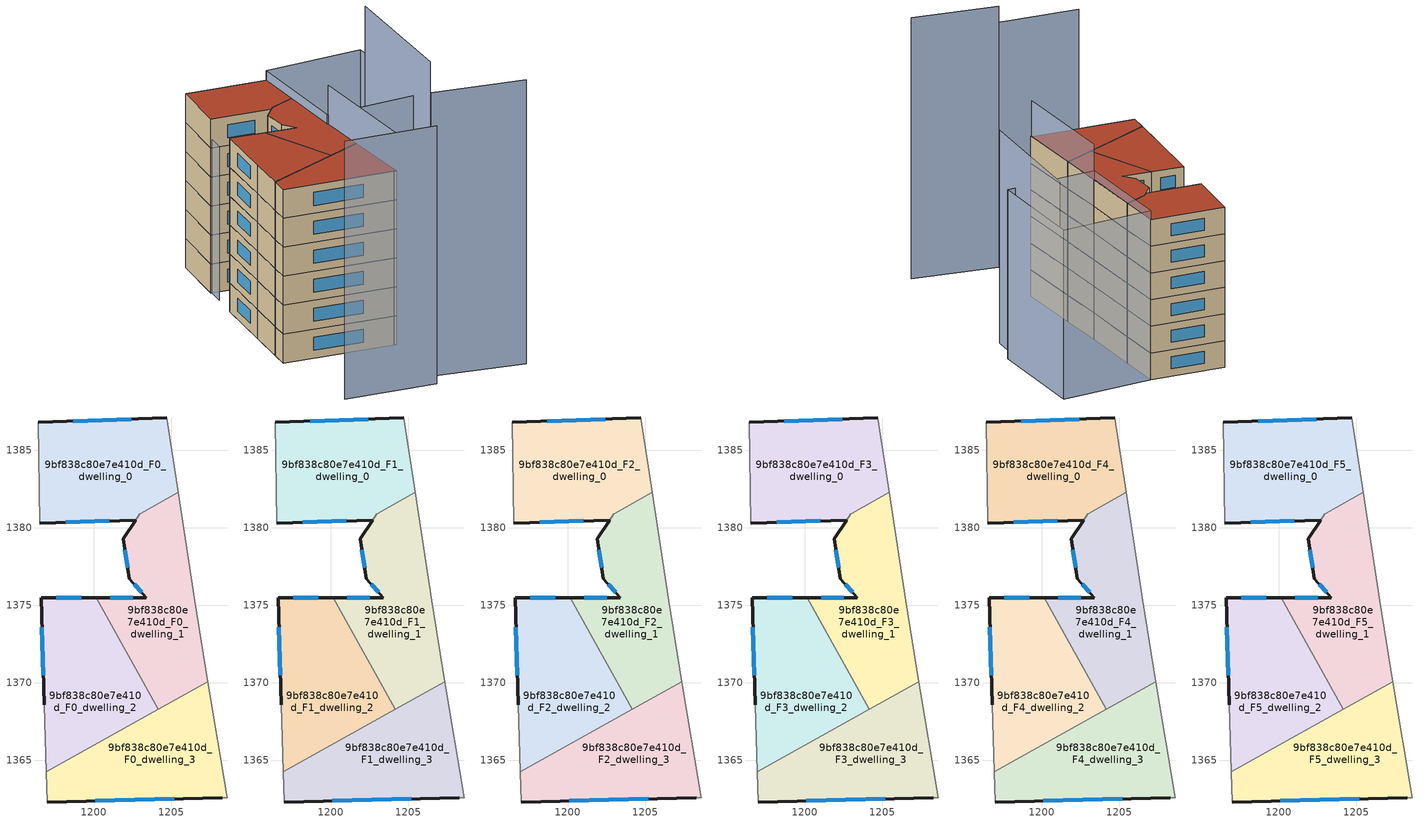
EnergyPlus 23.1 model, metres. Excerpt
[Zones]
9bf838c80e7e410d_F0_dwelling_0
 floor ground (EU_floor_Construction): 1204.7,1387.1 1205.44,1382.28 1202.98,1380.91 1202.7,1380.49 1196.5,1380.3 1196.4,1386.8 z0
 wall outside (EU_wall_Construction): 1204.7,1387.1 1196.4,1386.8 / 1196.5,1380.3 1202.7,1380.5 z0:3
 wall adiabatic (EU_wall_Construction): 1196.4,1386.8 1196.5,1380.3 / 1205.44,1382.28 1204.7,1387.1 z0:3
 wall to 9bf838c80e7e410d_F0_dwelling_1 (EU_wall_Construction): 1202.7,1380.5 1202.98,1380.91 1205.44,1382.28 z0:3
 window (EU_Window_Construction): 1202.42,1387.02 1198.68,1386.89 / 1198.2,1380.35 1200.99,1380.44 z0.83:2.17
9bf838c80e7e410d_F0_dwelling_1
 floor ground (EU_floor_Construction): 1205.44,1382.28 1206.5,1375.29 1207.36,1370.07 1204.16,1368.29 1200.15,1375.49 1203.4,1375.49 1202.3,1376.7 1201.9,1379.3 1202.7,1380.5 1202.98,1380.92 z0
 wall outside (EU_wall_Construction): 1201.9,1379.3 1202.3,1376.7 1203.4,1375.49 1200.15,1375.49 z0:3; 1202.7,1380.5,3 1202.7,1380.5,2.98 1202.7,1380.49,0 1201.9,1379.3,0 1201.9,1379.3,3
 wall adiabatic (EU_wall_Construction): 1207.36,1370.07 1206.5,1375.29 1205.44,1382.28 z0:3
 wall to 9bf838c80e7e410d_F0_dwelling_2 (EU_wall_Construction): 1200.15,1375.49 1204.16,1368.29 z0:3
 wall to 9bf838c80e7e410d_F0_dwelling_3 (EU_wall_Construction): 1204.16,1368.29 1207.36,1370.07 z0:3
 window (EU_Window_Construction): 1202.51,1375.49 1201.05,1375.49 / 1202.6,1376.36 1203.1,1375.82 / 1202.01,1378.58 1202.19,1377.41 z0.83:2.17
9bf838c80e7e410d_F0_dwelling_2
 floor ground (EU_floor_Construction): 1200.15,1375.49 1204.16,1368.29 1196.93,1364.27 1196.79,1368.59 1196.59,1375.5 z0
 wall outside (EU_wall_Construction): 1200.15,1375.49 1196.59,1375.5 1196.79,1368.59 z0:3
 wall adiabatic (EU_wall_Construction): 1196.79,1368.59 1196.93,1364.27 z0:3
 wall to 9bf838c80e7e410d_F0_dwelling_3 (EU_wall_Construction): 1196.93,1364.27 1204.16,1368.29 z0:3
 window (EU_Window_Construction): 1199.17,1375.49 1197.57,1375.49 / 1196.65,1373.59 1196.74,1370.49 z0.83:2.17
9bf838c80e7e410d_F0_dwelling_3
 floor ground (EU_floor_Construction): 1207.36,1370.07 1208.6,1362.58 1208.3,1362.58 1196.99,1362.29 1196.93,1364.27 z0
 wall outside (EU_wall_Construction): 1196.99,1362.29 1208.3,1362.58 z0:3
 wall adiabatic (EU_wall_Construction): 1196.93,1364.27 1196.99,1362.29 / 1208.3,1362.58 1208.6,1362.58 1207.36,1370.07 z0:3
 window (EU_Window_Construction): 1200.1,1362.37 1205.19,1362.5 z0.83:2.17
9bf838c80e7e410d_F1_dwelling_0
 floor to 9bf838c80e7e410d_F0_dwelling_0 (EU_floor_Construction): 1204.7,1387.1 1205.44,1382.28 1202.98,1380.91 1202.7,1380.5 1196.5,1380.3 1196.4,1386.8 z3
 wall outside (EU_wall_Construction): 1204.7,1387.1 1196.4,1386.8 / 1196.5,1380.3 1202.7,1380.5 z3:6
 wall adiabatic (EU_wall_Construction): 1196.4,1386.8 1196.5,1380.3 / 1205.44,1382.28 1204.7,1387.1 z3:6
 wall to 9bf838c80e7e410d_F1_dwelling_1 (EU_wall_Construction): 1202.7,1380.5 1202.98,1380.91 1205.44,1382.28 z3:6
 window (EU_Window_Construction): 1202.42,1387.02 1198.68,1386.89 / 1198.2,1380.35 1200.99,1380.44 z3.83:5.17
9bf838c80e7e410d_F1_dwelling_1
 floor to 9bf838c80e7e410d_F0_dwelling_1 (EU_floor_Construction): 1205.44,1382.28 1206.5,1375.29 1207.36,1370.07 1204.16,1368.29 1200.15,1375.49 1203.4,1375.49 1202.3,1376.7 1201.9,1379.3 1202.7,1380.5 1202.98,1380.92 z3
 wall outside (EU_wall_Construction): 1201.9,1379.3 1202.3,1376.7 1203.4,1375.49 1200.15,1375.49 z3:6; 1202.7,1380.5,6 1202.7,1380.5,5.98 1202.7,1380.49,3 1201.9,1379.3,3 1201.9,1379.3,6
 wall adiabatic (EU_wall_Construction): 1207.36,1370.07 1206.5,1375.29 1205.44,1382.28 z3:6
 wall to 9bf838c80e7e410d_F1_dwelling_2 (EU_wall_Construction): 1200.15,1375.49 1204.16,1368.29 z3:6
 wall to 9bf838c80e7e410d_F1_dwelling_3 (EU_wall_Construction): 1204.16,1368.29 1207.36,1370.07 z3:6
 window (EU_Window_Construction): 1202.51,1375.49 1201.05,1375.49 / 1202.6,1376.36 1203.1,1375.82 / 1202.01,1378.58 1202.19,1377.41 z3.83:5.17
9bf838c80e7e410d_F1_dwelling_2
 floor to 9bf838c80e7e410d_F0_dwelling_2 (EU_floor_Construction): 1200.15,1375.49 1204.16,1368.29 1196.93,1364.27 1196.79,1368.59 1196.59,1375.5 z3
 wall outside (EU_wall_Construction): 1200.15,1375.49 1196.59,1375.5 1196.79,1368.59 z3:6
 wall adiabatic (EU_wall_Construction): 1196.79,1368.59 1196.93,1364.27 z3:6
 wall to 9bf838c80e7e410d_F1_dwelling_3 (EU_wall_Construction): 1196.93,1364.27 1204.16,1368.29 z3:6
 window (EU_Window_Construction): 1199.17,1375.49 1197.57,1375.49 / 1196.65,1373.59 1196.74,1370.49 z3.83:5.17
9bf838c80e7e410d_F1_dwelling_3
 floor to 9bf838c80e7e410d_F0_dwelling_3 (EU_floor_Construction): 1207.36,1370.07 1208.6,1362.58 1208.3,1362.58 1196.99,1362.29 1196.93,1364.27 z3
 wall outside (EU_wall_Construction): 1196.99,1362.29 1208.3,1362.58 z3:6
 wall adiabatic (EU_wall_Construction): 1196.93,1364.27 1196.99,1362.29 / 1208.3,1362.58 1208.6,1362.58 1207.36,1370.07 z3:6
 window (EU_Window_Construction): 1200.1,1362.37 1205.19,1362.5 z3.83:5.17
9bf838c80e7e410d_F2_dwelling_0
 floor to 9bf838c80e7e410d_F1_dwelling_0 (EU_floor_Construction): 1204.7,1387.1 1205.44,1382.28 1202.98,1380.91 1202.7,1380.5 1196.5,1380.3 1196.4,1386.8 z6
 wall outside (EU_wall_Construction): 1204.7,1387.1 1196.4,1386.8 / 1196.5,1380.3 1202.7,1380.5 z6:9
 wall adiabatic (EU_wall_Construction): 1196.4,1386.8 1196.5,1380.3 / 1205.44,1382.28 1204.7,1387.1 z6:9
 wall to 9bf838c80e7e410d_F2_dwelling_1 (EU_wall_Construction): 1202.7,1380.5 1202.98,1380.91 1205.44,1382.28 z6:9
 window (EU_Window_Construction): 1202.42,1387.02 1198.68,1386.89 / 1198.2,1380.35 1200.99,1380.44 z6.83:8.17
9bf838c80e7e410d_F2_dwelling_1
 floor to 9bf838c80e7e410d_F1_dwelling_1 (EU_floor_Construction): 1205.44,1382.28 1206.5,1375.29 1207.36,1370.07 1204.16,1368.29 1200.15,1375.49 1203.4,1375.49 1202.3,1376.7 1201.9,1379.3 1202.7,1380.5 1202.98,1380.92 z6
 wall outside (EU_wall_Construction): 1201.9,1379.3 1202.3,1376.7 1203.4,1375.49 1200.15,1375.49 z6:9; 1202.7,1380.5,9 1202.7,1380.5,8.98 1202.7,1380.49,6 1201.9,1379.3,6 1201.9,1379.3,9
 wall adiabatic (EU_wall_Construction): 1207.36,1370.07 1206.5,1375.29 1205.44,1382.28 z6:9
 wall to 9bf838c80e7e410d_F2_dwelling_2 (EU_wall_Construction): 1200.15,1375.49 1204.16,1368.29 z6:9
 wall to 9bf838c80e7e410d_F2_dwelling_3 (EU_wall_Construction): 1204.16,1368.29 1207.36,1370.07 z6:9
 window (EU_Window_Construction): 1202.51,1375.49 1201.05,1375.49 / 1202.6,1376.36 1203.1,1375.82 / 1202.01,1378.58 1202.19,1377.41 z6.83:8.17
9bf838c80e7e410d_F2_dwelling_2
 floor to 9bf838c80e7e410d_F1_dwelling_2 (EU_floor_Construction): 1200.15,1375.49 1204.16,1368.29 1196.93,1364.27 1196.79,1368.59 1196.59,1375.5 z6
 wall outside (EU_wall_Construction): 1200.15,1375.49 1196.59,1375.5 1196.79,1368.59 z6:9
 wall adiabatic (EU_wall_Construction): 1196.79,1368.59 1196.93,1364.27 z6:9
 wall to 9bf838c80e7e410d_F2_dwelling_3 (EU_wall_Construction): 1196.93,1364.27 1204.16,1368.29 z6:9
 window (EU_Window_Construction): 1199.17,1375.49 1197.57,1375.49 / 1196.65,1373.59 1196.74,1370.49 z6.83:8.17
9bf838c80e7e410d_F2_dwelling_3
 floor to 9bf838c80e7e410d_F1_dwelling_3 (EU_floor_Construction): 1207.36,1370.07 1208.6,1362.58 1208.3,1362.58 1196.99,1362.29 1196.93,1364.27 z6
 wall outside (EU_wall_Construction): 1196.99,1362.29 1208.3,1362.58 z6:9
 wall adiabatic (EU_wall_Construction): 1196.93,1364.27 1196.99,1362.29 / 1208.3,1362.58 1208.6,1362.58 1207.36,1370.07 z6:9
 window (EU_Window_Construction): 1200.1,1362.37 1205.19,1362.5 z6.83:8.17
9bf838c80e7e410d_F3_dwelling_0
 floor to 9bf838c80e7e410d_F2_dwelling_0 (EU_floor_Construction): 1204.7,1387.1 1205.44,1382.28 1202.98,1380.91 1202.7,1380.5 1196.5,1380.3 1196.4,1386.8 z9
 wall outside (EU_wall_Construction): 1204.7,1387.1 1196.4,1386.8 / 1196.5,1380.3 1202.7,1380.5 z9:12
 wall adiabatic (EU_wall_Construction): 1196.4,1386.8 1196.5,1380.3 / 1205.44,1382.28 1204.7,1387.1 z9:12
 wall to 9bf838c80e7e410d_F3_dwelling_1 (EU_wall_Construction): 1202.7,1380.5 1202.98,1380.91 1205.44,1382.28 z9:12
 window (EU_Window_Construction): 1202.42,1387.02 1198.68,1386.89 / 1198.2,1380.35 1200.99,1380.44 z9.83:11.17
9bf838c80e7e410d_F3_dwelling_1
 floor to 9bf838c80e7e410d_F2_dwelling_1 (EU_floor_Construction): 1205.44,1382.28 1206.5,1375.29 1207.36,1370.07 1204.16,1368.29 1200.15,1375.49 1203.4,1375.49 1202.3,1376.7 1201.9,1379.3 1202.7,1380.5 1202.98,1380.92 z9
 wall outside (EU_wall_Construction): 1201.9,1379.3 1202.3,1376.7 1203.4,1375.49 1200.15,1375.49 z9:12; 1202.7,1380.5,12 1202.7,1380.5,11.98 1202.7,1380.49,9 1201.9,1379.3,9 1201.9,1379.3,12
 wall adiabatic (EU_wall_Construction): 1207.36,1370.07 1206.5,1375.29 1205.44,1382.28 z9:12
 wall to 9bf838c80e7e410d_F3_dwelling_2 (EU_wall_Construction): 1200.15,1375.49 1204.16,1368.29 z9:12
 wall to 9bf838c80e7e410d_F3_dwelling_3 (EU_wall_Construction): 1204.16,1368.29 1207.36,1370.07 z9:12
 window (EU_Window_Construction): 1202.51,1375.49 1201.05,1375.49 / 1202.6,1376.36 1203.1,1375.82 / 1202.01,1378.58 1202.19,1377.41 z9.83:11.17
9bf838c80e7e410d_F3_dwelling_2
 floor to 9bf838c80e7e410d_F2_dwelling_2 (EU_floor_Construction): 1200.15,1375.49 1204.16,1368.29 1196.93,1364.27 1196.79,1368.59 1196.59,1375.5 z9
 wall outside (EU_wall_Construction): 1200.15,1375.49 1196.59,1375.5 1196.79,1368.59 z9:12
 wall adiabatic (EU_wall_Construction): 1196.79,1368.59 1196.93,1364.27 z9:12
 wall to 9bf838c80e7e410d_F3_dwelling_3 (EU_wall_Construction): 1196.93,1364.27 1204.16,1368.29 z9:12
 window (EU_Window_Construction): 1199.17,1375.49 1197.57,1375.49 / 1196.65,1373.59 1196.74,1370.49 z9.83:11.17
9bf838c80e7e410d_F3_dwelling_3
 floor to 9bf838c80e7e410d_F2_dwelling_3 (EU_floor_Construction): 1207.36,1370.07 1208.6,1362.58 1208.3,1362.58 1196.99,1362.29 1196.93,1364.27 z9
 wall outside (EU_wall_Construction): 1196.99,1362.29 1208.3,1362.58 z9:12
 wall adiabatic (EU_wall_Construction): 1196.93,1364.27 1196.99,1362.29 / 1208.3,1362.58 1208.6,1362.58 1207.36,1370.07 z9:12
 window (EU_Window_Construction): 1200.1,1362.37 1205.19,1362.5 z9.83:11.17
9bf838c80e7e410d_F4_dwelling_0
 floor to 9bf838c80e7e410d_F3_dwelling_0 (EU_floor_Construction): 1204.7,1387.1 1205.44,1382.28 1202.98,1380.91 1202.7,1380.5 1196.5,1380.3 1196.4,1386.8 z12
 wall outside (EU_wall_Construction): 1204.7,1387.1 1196.4,1386.8 / 1196.5,1380.3 1202.7,1380.5 z12:15
 wall adiabatic (EU_wall_Construction): 1196.4,1386.8 1196.5,1380.3 / 1205.44,1382.28 1204.7,1387.1 z12:15
 wall to 9bf838c80e7e410d_F4_dwelling_1 (EU_wall_Construction): 1202.7,1380.5 1202.98,1380.91 1205.44,1382.28 z12:15
 window (EU_Window_Construction): 1202.42,1387.02 1198.68,1386.89 / 1198.2,1380.35 1200.99,1380.44 z12.83:14.17
9bf838c80e7e410d_F4_dwelling_1
 floor to 9bf838c80e7e410d_F3_dwelling_1 (EU_floor_Construction): 1205.44,1382.28 1206.5,1375.29 1207.36,1370.07 1204.16,1368.29 1200.15,1375.49 1203.4,1375.49 1202.3,1376.7 1201.9,1379.3 1202.7,1380.5 1202.98,1380.92 z12
 wall outside (EU_wall_Construction): 1201.9,1379.3 1202.3,1376.7 1203.4,1375.49 1200.15,1375.49 z12:15; 1202.7,1380.5,15 1202.7,1380.5,14.98 1202.7,1380.49,12 1201.9,1379.3,12 1201.9,1379.3,15
 wall adiabatic (EU_wall_Construction): 1207.36,1370.07 1206.5,1375.29 1205.44,1382.28 z12:15
 wall to 9bf838c80e7e410d_F4_dwelling_2 (EU_wall_Construction): 1200.15,1375.49 1204.16,1368.29 z12:15
 wall to 9bf838c80e7e410d_F4_dwelling_3 (EU_wall_Construction): 1204.16,1368.29 1207.36,1370.07 z12:15
 window (EU_Window_Construction): 1202.51,1375.49 1201.05,1375.49 / 1202.6,1376.36 1203.1,1375.82 / 1202.01,1378.58 1202.19,1377.41 z12.83:14.17
9bf838c80e7e410d_F4_dwelling_2
 floor to 9bf838c80e7e410d_F3_dwelling_2 (EU_floor_Construction): 1200.15,1375.49 1204.16,1368.29 1196.93,1364.27 1196.79,1368.59 1196.59,1375.5 z12
 wall outside (EU_wall_Construction): 1200.15,1375.49 1196.59,1375.5 1196.79,1368.59 z12:15
 wall adiabatic (EU_wall_Construction): 1196.79,1368.59 1196.93,1364.27 z12:15
 wall to 9bf838c80e7e410d_F4_dwelling_3 (EU_wall_Construction): 1196.93,1364.27 1204.16,1368.29 z12:15
 window (EU_Window_Construction): 1199.17,1375.49 1197.57,1375.49 / 1196.65,1373.59 1196.74,1370.49 z12.83:14.17
9bf838c80e7e410d_F4_dwelling_3
 floor to 9bf838c80e7e410d_F3_dwelling_3 (EU_floor_Construction): 1207.36,1370.07 1208.6,1362.58 1208.3,1362.58 1196.99,1362.29 1196.93,1364.27 z12
 wall outside (EU_wall_Construction): 1196.99,1362.29 1208.3,1362.58 z12:15
 wall adiabatic (EU_wall_Construction): 1196.93,1364.27 1196.99,1362.29 / 1208.3,1362.58 1208.6,1362.58 1207.36,1370.07 z12:15
 window (EU_Window_Construction): 1200.1,1362.37 1205.19,1362.5 z12.83:14.17
9bf838c80e7e410d_F5_dwelling_0
 floor to 9bf838c80e7e410d_F4_dwelling_0 (EU_floor_Construction): 1204.7,1387.1 1205.44,1382.28 1202.98,1380.91 1202.7,1380.5 1196.5,1380.3 1196.4,1386.8 z15
 wall outside (EU_wall_Construction): 1204.7,1387.1 1196.4,1386.8 / 1196.5,1380.3 1202.7,1380.5 z15:18
 wall adiabatic (EU_wall_Construction): 1196.4,1386.8 1196.5,1380.3 / 1205.44,1382.28 1204.7,1387.1 z15:18
 wall to 9bf838c80e7e410d_F5_dwelling_1 (EU_wall_Construction): 1202.7,1380.5 1202.98,1380.91 1205.44,1382.28 z15:18
 window (EU_Window_Construction): 1202.42,1387.02 1198.68,1386.89 / 1198.2,1380.35 1200.99,1380.44 z15.83:17.17
 roof outside (EU_roof_Construction): 1205.44,1382.28 1204.7,1387.1 1196.4,1386.8 1196.5,1380.3 1202.7,1380.5 1202.98,1380.91 z18
9bf838c80e7e410d_F5_dwelling_1
 floor to 9bf838c80e7e410d_F4_dwelling_1 (EU_floor_Construction): 1205.44,1382.28 1206.5,1375.29 1207.36,1370.07 1204.16,1368.29 1200.15,1375.49 1203.4,1375.49 1202.3,1376.7 1201.9,1379.3 1202.7,1380.5 1202.98,1380.92 z15
 wall outside (EU_wall_Construction): 1201.9,1379.3 1202.3,1376.7 1203.4,1375.49 1200.15,1375.49 z15:18; 1202.7,1380.5,18 1202.7,1380.5,17.98 1202.7,1380.49,15 1201.9,1379.3,15 1201.9,1379.3,18
 wall adiabatic (EU_wall_Construction): 1207.36,1370.07 1206.5,1375.29 1205.44,1382.28 z15:18
 wall to 9bf838c80e7e410d_F5_dwelling_2 (EU_wall_Construction): 1200.15,1375.49 1204.16,1368.29 z15:18
 wall to 9bf838c80e7e410d_F5_dwelling_3 (EU_wall_Construction): 1204.16,1368.29 1207.36,1370.07 z15:18
 window (EU_Window_Construction): 1202.51,1375.49 1201.05,1375.49 / 1202.6,1376.36 1203.1,1375.82 / 1202.01,1378.58 1202.19,1377.41 z15.83:17.17
 roof outside (EU_roof_Construction): 1207.36,1370.07 1206.5,1375.29 1205.44,1382.28 1202.98,1380.92 1202.7,1380.5 1201.9,1379.3 1202.3,1376.7 1203.4,1375.49 1200.15,1375.49 1204.16,1368.29 z18
9bf838c80e7e410d_F5_dwelling_2
 floor to 9bf838c80e7e410d_F4_dwelling_2 (EU_floor_Construction): 1200.15,1375.49 1204.16,1368.29 1196.93,1364.27 1196.79,1368.59 1196.59,1375.5 z15
 wall outside (EU_wall_Construction): 1200.15,1375.49 1196.59,1375.5 1196.79,1368.59 z15:18
 wall adiabatic (EU_wall_Construction): 1196.79,1368.59 1196.93,1364.27 z15:18
 wall to 9bf838c80e7e410d_F5_dwelling_3 (EU_wall_Construction): 1196.93,1364.27 1204.16,1368.29 z15:18
 window (EU_Window_Construction): 1199.17,1375.49 1197.57,1375.49 / 1196.65,1373.59 1196.74,1370.49 z15.83:17.17
 roof outside (EU_roof_Construction): 1204.16,1368.29 1200.15,1375.49 1196.59,1375.5 1196.79,1368.59 1196.93,1364.27 z18
9bf838c80e7e410d_F5_dwelling_3
 floor to 9bf838c80e7e410d_F4_dwelling_3 (EU_floor_Construction): 1207.36,1370.07 1208.6,1362.58 1208.3,1362.58 1196.99,1362.29 1196.93,1364.27 z15
 wall outside (EU_wall_Construction): 1196.99,1362.29 1208.3,1362.58 z15:18
 wall adiabatic (EU_wall_Construction): 1196.93,1364.27 1196.99,1362.29 / 1208.3,1362.58 1208.6,1362.58 1207.36,1370.07 z15:18
 window (EU_Window_Construction): 1200.1,1362.37 1205.19,1362.5 z15.83:17.17
 roof outside (EU_roof_Construction): 1208.6,1362.58 1207.36,1370.07 1196.93,1364.27 1196.99,1362.29 1208.3,1362.58 z18
shading: 1199.39,1352.28 1208.9,1352.58 z0:26.7; 1208.97,1354.36 1218.52,1353.97 z0:29.4; 1196.79,1368.59 1197,1362.29 z0:5.7; 1208.49,1362.57 1206.5,1375.29 z0:22; 1215.94,1372.82 1214.88,1387.39 z0:24; 1216.55,1376.75 1206.42,1375.28 / 1206.42,1375.28 1204.7,1387.1 / 1204.7,1387.1 1214.84,1388.57 / 1214.84,1388.57 1216.55,1376.75 z0:19; 1196.4,1386.8 1196.61,1378.39 z0:15.9
[Building]
EU S2 Campaign: North Axis=0; Terrain=City; Solar Distribution=FullExterior
[Site:Location]
Lyon-Bron: Latitude=45.75; Longitude=5; Time Zone=1; Elevation=198
[SizingPeriod:WeatherFileDays]
AnnualSizingPeriod: Begin Month=1; Begin Day of Month=1; End Month=12; End Day of Month=31; Day of Week for Start Day=Monday; Use Weather File Daylight Saving Period=No; Use Weather File Rain and Snow Indicators=No
[MATERIAL]
EU_InternalMass_Material: Roughness=MediumRough; Thickness=0.1; Conductivity=1; Density=1800; Specific Heat=900; Thermal Absorptance=0.9; Solar Absorptance=0.7; Visible Absorptance=0.7
[MATERIAL:NOMASS] Roughness=MediumRough; Thermal Absorptance=0.9; Solar Absorptance=0.7; Visible Absorptance=0.7
Name | Thermal Resistance
EU_wall_NoMass | 0.87146
EU_roof_NoMass | 0.842276
EU_floor_NoMass | 0.496999
[WINDOWMATERIAL:SIMPLEGLAZINGSYSTEM]
EU_Window_SimpleGlazing: UFactor=2.2525; Solar Heat Gain Coefficient=0.76; Visible Transmittance=0.76
[CONSTRUCTION]
EU_wall_Construction: EU_wall_NoMass
EU_roof_Construction: EU_roof_NoMass
EU_floor_Construction: EU_floor_NoMass
EU_Window_Construction: EU_Window_SimpleGlazing
EU_InternalMass_Construction: EU_InternalMass_Material
[ZONE] Type=1; Multiplier=1; Ceiling Height=autocalculate; Floor Area=autocalculate; Part of Total Floor Area=Yes
Name | Volume
9bf838c80e7e410d_F0_dwelling_0 | 162.783
9bf838c80e7e410d_F1_dwelling_0; 9bf838c80e7e410d_F2_dwelling_0; 9bf838c80e7e410d_F3_dwelling_0; 9bf838c80e7e410d_F4_dwelling_0; 9bf838c80e7e410d_F5_dwelling_0 | 162.746
9bf838c80e7e410d_F0_dwelling_1; 9bf838c80e7e410d_F1_dwelling_1; 9bf838c80e7e410d_F2_dwelling_1; 9bf838c80e7e410d_F3_dwelling_1; 9bf838c80e7e410d_F4_dwelling_1; 9bf838c80e7e410d_F5_dwelling_1 | 162.109
9bf838c80e7e410d_F0_dwelling_2; 9bf838c80e7e410d_F1_dwelling_2; 9bf838c80e7e410d_F2_dwelling_2; 9bf838c80e7e410d_F3_dwelling_2; 9bf838c80e7e410d_F4_dwelling_2; 9bf838c80e7e410d_F5_dwelling_2 | 162.428
9bf838c80e7e410d_F0_dwelling_3; 9bf838c80e7e410d_F1_dwelling_3; 9bf838c80e7e410d_F2_dwelling_3; 9bf838c80e7e410d_F3_dwelling_3; 9bf838c80e7e410d_F4_dwelling_3; 9bf838c80e7e410d_F5_dwelling_3 | 162.409
[INTERNALMASS] Construction=EU_InternalMass_Construction
Name | Zone or ZoneList | Surface Area
9bf838c80e7e410d_F0_dwelling_0_EU_InternalMass | 9bf838c80e7e410d_F0_dwelling_0 | 54.245
9bf838c80e7e410d_F0_dwelling_1_EU_InternalMass | 9bf838c80e7e410d_F0_dwelling_1 | 54.0401
9bf838c80e7e410d_F0_dwelling_2_EU_InternalMass | 9bf838c80e7e410d_F0_dwelling_2 | 54.1433
9bf838c80e7e410d_F0_dwelling_3_EU_InternalMass | 9bf838c80e7e410d_F0_dwelling_3 | 54.1362
9bf838c80e7e410d_F1_dwelling_0_EU_InternalMass | 9bf838c80e7e410d_F1_dwelling_0 | 54.245
9bf838c80e7e410d_F1_dwelling_1_EU_InternalMass | 9bf838c80e7e410d_F1_dwelling_1 | 54.0401
9bf838c80e7e410d_F1_dwelling_2_EU_InternalMass | 9bf838c80e7e410d_F1_dwelling_2 | 54.1433
9bf838c80e7e410d_F1_dwelling_3_EU_InternalMass | 9bf838c80e7e410d_F1_dwelling_3 | 54.1362
9bf838c80e7e410d_F2_dwelling_0_EU_InternalMass | 9bf838c80e7e410d_F2_dwelling_0 | 54.245
9bf838c80e7e410d_F2_dwelling_1_EU_InternalMass | 9bf838c80e7e410d_F2_dwelling_1 | 54.0401
9bf838c80e7e410d_F2_dwelling_2_EU_InternalMass | 9bf838c80e7e410d_F2_dwelling_2 | 54.1433
9bf838c80e7e410d_F2_dwelling_3_EU_InternalMass | 9bf838c80e7e410d_F2_dwelling_3 | 54.1362
9bf838c80e7e410d_F3_dwelling_0_EU_InternalMass | 9bf838c80e7e410d_F3_dwelling_0 | 54.245
9bf838c80e7e410d_F3_dwelling_1_EU_InternalMass | 9bf838c80e7e410d_F3_dwelling_1 | 54.0401
9bf838c80e7e410d_F3_dwelling_2_EU_InternalMass | 9bf838c80e7e410d_F3_dwelling_2 | 54.1433
9bf838c80e7e410d_F3_dwelling_3_EU_InternalMass | 9bf838c80e7e410d_F3_dwelling_3 | 54.1362
9bf838c80e7e410d_F4_dwelling_0_EU_InternalMass | 9bf838c80e7e410d_F4_dwelling_0 | 54.245
9bf838c80e7e410d_F4_dwelling_1_EU_InternalMass | 9bf838c80e7e410d_F4_dwelling_1 | 54.0401
9bf838c80e7e410d_F4_dwelling_2_EU_InternalMass | 9bf838c80e7e410d_F4_dwelling_2 | 54.1433
9bf838c80e7e410d_F4_dwelling_3_EU_InternalMass | 9bf838c80e7e410d_F4_dwelling_3 | 54.1362
9bf838c80e7e410d_F5_dwelling_0_EU_InternalMass | 9bf838c80e7e410d_F5_dwelling_0 | 54.245
9bf838c80e7e410d_F5_dwelling_1_EU_InternalMass | 9bf838c80e7e410d_F5_dwelling_1 | 54.0401
9bf838c80e7e410d_F5_dwelling_2_EU_InternalMass | 9bf838c80e7e410d_F5_dwelling_2 | 54.1433
9bf838c80e7e410d_F5_dwelling_3_EU_InternalMass | 9bf838c80e7e410d_F5_dwelling_3 | 54.1362
[OTHEREQUIPMENT] Fuel Type=Electricity; Design Level Calculation Method=Watts/Area; Power per Zone Floor Area=1; Fraction Latent=0; Fraction Radiant=0; Fraction Lost=0; Carbon Dioxide Generation Rate=0; EndUse Subcategory=EU_Step8_InternalGains
Name | Zone or ZoneList or Space or SpaceList | Schedule
EU_Step8_InternalGain_9bf838c80e7e410d_F0_dwelling_0_f000 | 9bf838c80e7e410d_F0_dwelling_0 | EU_Step8_GainSchedule_9bf838c80e7e410d_F0_dwelling_0_f000
EU_Step8_InternalGain_9bf838c80e7e410d_F0_dwelling_1_f000 | 9bf838c80e7e410d_F0_dwelling_1 | EU_Step8_GainSchedule_9bf838c80e7e410d_F0_dwelling_1_f000
EU_Step8_InternalGain_9bf838c80e7e410d_F0_dwelling_2_f000 | 9bf838c80e7e410d_F0_dwelling_2 | EU_Step8_GainSchedule_9bf838c80e7e410d_F0_dwelling_2_f000
EU_Step8_InternalGain_9bf838c80e7e410d_F0_dwelling_3_f000 | 9bf838c80e7e410d_F0_dwelling_3 | EU_Step8_GainSchedule_9bf838c80e7e410d_F0_dwelling_3_f000
EU_Step8_InternalGain_9bf838c80e7e410d_F1_dwelling_0_f000 | 9bf838c80e7e410d_F1_dwelling_0 | EU_Step8_GainSchedule_9bf838c80e7e410d_F1_dwelling_0_f000
EU_Step8_InternalGain_9bf838c80e7e410d_F1_dwelling_1_f000 | 9bf838c80e7e410d_F1_dwelling_1 | EU_Step8_GainSchedule_9bf838c80e7e410d_F1_dwelling_1_f000
EU_Step8_InternalGain_9bf838c80e7e410d_F1_dwelling_2_f000 | 9bf838c80e7e410d_F1_dwelling_2 | EU_Step8_GainSchedule_9bf838c80e7e410d_F1_dwelling_2_f000
EU_Step8_InternalGain_9bf838c80e7e410d_F1_dwelling_3_f000 | 9bf838c80e7e410d_F1_dwelling_3 | EU_Step8_GainSchedule_9bf838c80e7e410d_F1_dwelling_3_f000
EU_Step8_InternalGain_9bf838c80e7e410d_F2_dwelling_0_f000 | 9bf838c80e7e410d_F2_dwelling_0 | EU_Step8_GainSchedule_9bf838c80e7e410d_F2_dwelling_0_f000
EU_Step8_InternalGain_9bf838c80e7e410d_F2_dwelling_1_f000 | 9bf838c80e7e410d_F2_dwelling_1 | EU_Step8_GainSchedule_9bf838c80e7e410d_F2_dwelling_1_f000
EU_Step8_InternalGain_9bf838c80e7e410d_F2_dwelling_2_f000 | 9bf838c80e7e410d_F2_dwelling_2 | EU_Step8_GainSchedule_9bf838c80e7e410d_F2_dwelling_2_f000
EU_Step8_InternalGain_9bf838c80e7e410d_F2_dwelling_3_f000 | 9bf838c80e7e410d_F2_dwelling_3 | EU_Step8_GainSchedule_9bf838c80e7e410d_F2_dwelling_3_f000
EU_Step8_InternalGain_9bf838c80e7e410d_F3_dwelling_0_f000 | 9bf838c80e7e410d_F3_dwelling_0 | EU_Step8_GainSchedule_9bf838c80e7e410d_F3_dwelling_0_f000
EU_Step8_InternalGain_9bf838c80e7e410d_F3_dwelling_1_f000 | 9bf838c80e7e410d_F3_dwelling_1 | EU_Step8_GainSchedule_9bf838c80e7e410d_F3_dwelling_1_f000
EU_Step8_InternalGain_9bf838c80e7e410d_F3_dwelling_2_f000 | 9bf838c80e7e410d_F3_dwelling_2 | EU_Step8_GainSchedule_9bf838c80e7e410d_F3_dwelling_2_f000
EU_Step8_InternalGain_9bf838c80e7e410d_F3_dwelling_3_f000 | 9bf838c80e7e410d_F3_dwelling_3 | EU_Step8_GainSchedule_9bf838c80e7e410d_F3_dwelling_3_f000
EU_Step8_InternalGain_9bf838c80e7e410d_F4_dwelling_0_f000 | 9bf838c80e7e410d_F4_dwelling_0 | EU_Step8_GainSchedule_9bf838c80e7e410d_F4_dwelling_0_f000
EU_Step8_InternalGain_9bf838c80e7e410d_F4_dwelling_1_f000 | 9bf838c80e7e410d_F4_dwelling_1 | EU_Step8_GainSchedule_9bf838c80e7e410d_F4_dwelling_1_f000
EU_Step8_InternalGain_9bf838c80e7e410d_F4_dwelling_2_f000 | 9bf838c80e7e410d_F4_dwelling_2 | EU_Step8_GainSchedule_9bf838c80e7e410d_F4_dwelling_2_f000
EU_Step8_InternalGain_9bf838c80e7e410d_F4_dwelling_3_f000 | 9bf838c80e7e410d_F4_dwelling_3 | EU_Step8_GainSchedule_9bf838c80e7e410d_F4_dwelling_3_f000
EU_Step8_InternalGain_9bf838c80e7e410d_F5_dwelling_0_f000 | 9bf838c80e7e410d_F5_dwelling_0 | EU_Step8_GainSchedule_9bf838c80e7e410d_F5_dwelling_0_f000
EU_Step8_InternalGain_9bf838c80e7e410d_F5_dwelling_1_f000 | 9bf838c80e7e410d_F5_dwelling_1 | EU_Step8_GainSchedule_9bf838c80e7e410d_F5_dwelling_1_f000
EU_Step8_InternalGain_9bf838c80e7e410d_F5_dwelling_2_f000 | 9bf838c80e7e410d_F5_dwelling_2 | EU_Step8_GainSchedule_9bf838c80e7e410d_F5_dwelling_2_f000
EU_Step8_InternalGain_9bf838c80e7e410d_F5_dwelling_3_f000 | 9bf838c80e7e410d_F5_dwelling_3 | EU_Step8_GainSchedule_9bf838c80e7e410d_F5_dwelling_3_f000
[ZONEVENTILATION:DESIGNFLOWRATE] Schedule=EU_AlwaysOn; Design Flow Rate Calculation Method=AirChanges/Hour; Air Changes per Hour=0.425; Ventilation Type=Natural; Fan Pressure Rise=0; Fan Total Efficiency=1; Constant Term Coefficient=1; Temperature Term Coefficient=0; Velocity Term Coefficient=0; Velocity Squared Term Coefficient=0; Minimum Indoor Temperature=-100; Maximum Indoor Temperature=100; Delta Temperature=-100; Minimum Outdoor Temperature=-100; Maximum Outdoor Temperature=100; Maximum Wind Speed=40
Name | Zone or ZoneList or Space or SpaceList
EU_ConstantAir_9bf838c80e7e410d_F0_dwelling_0 | 9bf838c80e7e410d_F0_dwelling_0
EU_ConstantAir_9bf838c80e7e410d_F0_dwelling_1 | 9bf838c80e7e410d_F0_dwelling_1
EU_ConstantAir_9bf838c80e7e410d_F0_dwelling_2 | 9bf838c80e7e410d_F0_dwelling_2
EU_ConstantAir_9bf838c80e7e410d_F0_dwelling_3 | 9bf838c80e7e410d_F0_dwelling_3
EU_ConstantAir_9bf838c80e7e410d_F1_dwelling_0 | 9bf838c80e7e410d_F1_dwelling_0
EU_ConstantAir_9bf838c80e7e410d_F1_dwelling_1 | 9bf838c80e7e410d_F1_dwelling_1
EU_ConstantAir_9bf838c80e7e410d_F1_dwelling_2 | 9bf838c80e7e410d_F1_dwelling_2
EU_ConstantAir_9bf838c80e7e410d_F1_dwelling_3 | 9bf838c80e7e410d_F1_dwelling_3
EU_ConstantAir_9bf838c80e7e410d_F2_dwelling_0 | 9bf838c80e7e410d_F2_dwelling_0
EU_ConstantAir_9bf838c80e7e410d_F2_dwelling_1 | 9bf838c80e7e410d_F2_dwelling_1
EU_ConstantAir_9bf838c80e7e410d_F2_dwelling_2 | 9bf838c80e7e410d_F2_dwelling_2
EU_ConstantAir_9bf838c80e7e410d_F2_dwelling_3 | 9bf838c80e7e410d_F2_dwelling_3
EU_ConstantAir_9bf838c80e7e410d_F3_dwelling_0 | 9bf838c80e7e410d_F3_dwelling_0
EU_ConstantAir_9bf838c80e7e410d_F3_dwelling_1 | 9bf838c80e7e410d_F3_dwelling_1
EU_ConstantAir_9bf838c80e7e410d_F3_dwelling_2 | 9bf838c80e7e410d_F3_dwelling_2
EU_ConstantAir_9bf838c80e7e410d_F3_dwelling_3 | 9bf838c80e7e410d_F3_dwelling_3
EU_ConstantAir_9bf838c80e7e410d_F4_dwelling_0 | 9bf838c80e7e410d_F4_dwelling_0
EU_ConstantAir_9bf838c80e7e410d_F4_dwelling_1 | 9bf838c80e7e410d_F4_dwelling_1
EU_ConstantAir_9bf838c80e7e410d_F4_dwelling_2 | 9bf838c80e7e410d_F4_dwelling_2
EU_ConstantAir_9bf838c80e7e410d_F4_dwelling_3 | 9bf838c80e7e410d_F4_dwelling_3
EU_ConstantAir_9bf838c80e7e410d_F5_dwelling_0 | 9bf838c80e7e410d_F5_dwelling_0
EU_ConstantAir_9bf838c80e7e410d_F5_dwelling_1 | 9bf838c80e7e410d_F5_dwelling_1
EU_ConstantAir_9bf838c80e7e410d_F5_dwelling_2 | 9bf838c80e7e410d_F5_dwelling_2
EU_ConstantAir_9bf838c80e7e410d_F5_dwelling_3 | 9bf838c80e7e410d_F5_dwelling_3
[HVACTEMPLATE:THERMOSTAT] Constant Heating Setpoint=20; Constant Cooling Setpoint=50
EU_HeatOnly_9bf838c80e7e410d_F0_dwelling_0; EU_HeatOnly_9bf838c80e7e410d_F0_dwelling_1; EU_HeatOnly_9bf838c80e7e410d_F0_dwelling_2; EU_HeatOnly_9bf838c80e7e410d_F0_dwelling_3; EU_HeatOnly_9bf838c80e7e410d_F1_dwelling_0; EU_HeatOnly_9bf838c80e7e410d_F1_dwelling_1; EU_HeatOnly_9bf838c80e7e410d_F1_dwelling_2; EU_HeatOnly_9bf838c80e7e410d_F1_dwelling_3; EU_HeatOnly_9bf838c80e7e410d_F2_dwelling_0; EU_HeatOnly_9bf838c80e7e410d_F2_dwelling_1; EU_HeatOnly_9bf838c80e7e410d_F2_dwelling_2; EU_HeatOnly_9bf838c80e7e410d_F2_dwelling_3; EU_HeatOnly_9bf838c80e7e410d_F3_dwelling_0; EU_HeatOnly_9bf838c80e7e410d_F3_dwelling_1; EU_HeatOnly_9bf838c80e7e410d_F3_dwelling_2; EU_HeatOnly_9bf838c80e7e410d_F3_dwelling_3; EU_HeatOnly_9bf838c80e7e410d_F4_dwelling_0; EU_HeatOnly_9bf838c80e7e410d_F4_dwelling_1; EU_HeatOnly_9bf838c80e7e410d_F4_dwelling_2; EU_HeatOnly_9bf838c80e7e410d_F4_dwelling_3; EU_HeatOnly_9bf838c80e7e410d_F5_dwelling_0; EU_HeatOnly_9bf838c80e7e410d_F5_dwelling_1; EU_HeatOnly_9bf838c80e7e410d_F5_dwelling_2; EU_HeatOnly_9bf838c80e7e410d_F5_dwelling_3
[HVACTEMPLATE:ZONE:IDEALLOADSAIRSYSTEM] System Availability Schedule=EU_AlwaysOn; Maximum Heating Supply Air Temperature=50; Minimum Cooling Supply Air Temperature=13; Maximum Heating Supply Air Humidity Ratio=0.0156; Minimum Cooling Supply Air Humidity Ratio=0.0077; Heating Limit=NoLimit; Cooling Limit=NoLimit; Heating Availability Schedule=EU_AlwaysOn; Cooling Availability Schedule=EU_CoolingOff; Dehumidification Control Type=ConstantSensibleHeatRatio; Cooling Sensible Heat Ratio=0.7; Dehumidification Setpoint=60; Humidification Control Type=None; Humidification Setpoint=30; Outdoor Air Method=None; Outdoor Air Flow Rate per Person=0.00944; Outdoor Air Flow Rate per Zone Floor Area=0; Outdoor Air Flow Rate per Zone=0; Demand Controlled Ventilation Type=None; Outdoor Air Economizer Type=NoEconomizer; Heat Recovery Type=None; Sensible Heat Recovery Effectiveness=0.7; Latent Heat Recovery Effectiveness=0.65
Name | Template Thermostat
9bf838c80e7e410d_F0_dwelling_0 | EU_HeatOnly_9bf838c80e7e410d_F0_dwelling_0
9bf838c80e7e410d_F0_dwelling_1 | EU_HeatOnly_9bf838c80e7e410d_F0_dwelling_1
9bf838c80e7e410d_F0_dwelling_2 | EU_HeatOnly_9bf838c80e7e410d_F0_dwelling_2
9bf838c80e7e410d_F0_dwelling_3 | EU_HeatOnly_9bf838c80e7e410d_F0_dwelling_3
9bf838c80e7e410d_F1_dwelling_0 | EU_HeatOnly_9bf838c80e7e410d_F1_dwelling_0
9bf838c80e7e410d_F1_dwelling_1 | EU_HeatOnly_9bf838c80e7e410d_F1_dwelling_1
9bf838c80e7e410d_F1_dwelling_2 | EU_HeatOnly_9bf838c80e7e410d_F1_dwelling_2
9bf838c80e7e410d_F1_dwelling_3 | EU_HeatOnly_9bf838c80e7e410d_F1_dwelling_3
9bf838c80e7e410d_F2_dwelling_0 | EU_HeatOnly_9bf838c80e7e410d_F2_dwelling_0
9bf838c80e7e410d_F2_dwelling_1 | EU_HeatOnly_9bf838c80e7e410d_F2_dwelling_1
9bf838c80e7e410d_F2_dwelling_2 | EU_HeatOnly_9bf838c80e7e410d_F2_dwelling_2
9bf838c80e7e410d_F2_dwelling_3 | EU_HeatOnly_9bf838c80e7e410d_F2_dwelling_3
9bf838c80e7e410d_F3_dwelling_0 | EU_HeatOnly_9bf838c80e7e410d_F3_dwelling_0
9bf838c80e7e410d_F3_dwelling_1 | EU_HeatOnly_9bf838c80e7e410d_F3_dwelling_1
9bf838c80e7e410d_F3_dwelling_2 | EU_HeatOnly_9bf838c80e7e410d_F3_dwelling_2
9bf838c80e7e410d_F3_dwelling_3 | EU_HeatOnly_9bf838c80e7e410d_F3_dwelling_3
9bf838c80e7e410d_F4_dwelling_0 | EU_HeatOnly_9bf838c80e7e410d_F4_dwelling_0
9bf838c80e7e410d_F4_dwelling_1 | EU_HeatOnly_9bf838c80e7e410d_F4_dwelling_1
9bf838c80e7e410d_F4_dwelling_2 | EU_HeatOnly_9bf838c80e7e410d_F4_dwelling_2
9bf838c80e7e410d_F4_dwelling_3 | EU_HeatOnly_9bf838c80e7e410d_F4_dwelling_3
9bf838c80e7e410d_F5_dwelling_0 | EU_HeatOnly_9bf838c80e7e410d_F5_dwelling_0
9bf838c80e7e410d_F5_dwelling_1 | EU_HeatOnly_9bf838c80e7e410d_F5_dwelling_1
9bf838c80e7e410d_F5_dwelling_2 | EU_HeatOnly_9bf838c80e7e410d_F5_dwelling_2
9bf838c80e7e410d_F5_dwelling_3 | EU_HeatOnly_9bf838c80e7e410d_F5_dwelling_3
[SIZING:ZONE] Zone Cooling Design Supply Air Temperature Input Method=SupplyAirTemperature; Zone Cooling Design Supply Air Temperature=13; Zone Heating Design Supply Air Temperature Input Method=SupplyAirTemperature; Zone Heating Design Supply Air Temperature=50; Zone Cooling Design Supply Air Humidity Ratio=0.008; Zone Heating Design Supply Air Humidity Ratio=0.008; Cooling Design Air Flow Method=DesignDay; Cooling Design Air Flow Rate=0; Cooling Minimum Air Flow per Zone Floor Area=0.000762; Cooling Minimum Air Flow=0; Cooling Minimum Air Flow Fraction=0.2; Heating Design Air Flow Method=DesignDay; Heating Design Air Flow Rate=0; Heating Maximum Air Flow per Zone Floor Area=0.002032; Heating Maximum Air Flow=0.141576; Heating Maximum Air Flow Fraction=0.3; Account for Dedicated Outdoor Air System=No; Dedicated Outdoor Air System Control Strategy=NeutralSupplyAir; Dedicated Outdoor Air Low Setpoint Temperature for Design=autosize; Dedicated Outdoor Air High Setpoint Temperature for Design=autosize; Zone Load Sizing Method=Sensible Load Only No Latent Load; Zone Latent Cooling Design Supply Air Humidity Ratio Input Method=HumidityRatioDifference; Zone Cooling Design Supply Air Humidity Ratio Difference=0.005; Zone Latent Heating Design Supply Air Humidity Ratio Input Method=HumidityRatioDifference; Zone Humidification Design Supply Air Humidity Ratio Difference=0.005
9bf838c80e7e410d_F0_dwelling_0; 9bf838c80e7e410d_F0_dwelling_1; 9bf838c80e7e410d_F0_dwelling_2; 9bf838c80e7e410d_F0_dwelling_3; 9bf838c80e7e410d_F1_dwelling_0; 9bf838c80e7e410d_F1_dwelling_1; 9bf838c80e7e410d_F1_dwelling_2; 9bf838c80e7e410d_F1_dwelling_3; 9bf838c80e7e410d_F2_dwelling_0; 9bf838c80e7e410d_F2_dwelling_1; 9bf838c80e7e410d_F2_dwelling_2; 9bf838c80e7e410d_F2_dwelling_3; 9bf838c80e7e410d_F3_dwelling_0; 9bf838c80e7e410d_F3_dwelling_1; 9bf838c80e7e410d_F3_dwelling_2; 9bf838c80e7e410d_F3_dwelling_3; 9bf838c80e7e410d_F4_dwelling_0; 9bf838c80e7e410d_F4_dwelling_1; 9bf838c80e7e410d_F4_dwelling_2; 9bf838c80e7e410d_F4_dwelling_3; 9bf838c80e7e410d_F5_dwelling_0; 9bf838c80e7e410d_F5_dwelling_1; 9bf838c80e7e410d_F5_dwelling_2; 9bf838c80e7e410d_F5_dwelling_3
[SCHEDULE:CONSTANT]
Name | Hourly Value
EU_AlwaysOn | 1
EU_CoolingOff | 0
[SCHEDULE:FILE] Column Number=1; Rows to Skip at Top=0; Number of Hours of Data=8760; Column Separator=Comma; Interpolate to Timestep=No; Minutes per Item=60; Adjust Schedule for Daylight Savings=Yes
Name | File
EU_Step8_GainSchedule_9bf838c80e7e410d_F0_dwelling_0_f000 | ../../schedules/9bf838c80e7e410d/9bf838c80e7e410d_F0_dwelling_0_f000_gain.csv
EU_Step8_GainSchedule_9bf838c80e7e410d_F0_dwelling_1_f000 | ../../schedules/9bf838c80e7e410d/9bf838c80e7e410d_F0_dwelling_1_f000_gain.csv
EU_Step8_GainSchedule_9bf838c80e7e410d_F0_dwelling_2_f000 | ../../schedules/9bf838c80e7e410d/9bf838c80e7e410d_F0_dwelling_2_f000_gain.csv
EU_Step8_GainSchedule_9bf838c80e7e410d_F0_dwelling_3_f000 | ../../schedules/9bf838c80e7e410d/9bf838c80e7e410d_F0_dwelling_3_f000_gain.csv
EU_Step8_GainSchedule_9bf838c80e7e410d_F1_dwelling_0_f000 | ../../schedules/9bf838c80e7e410d/9bf838c80e7e410d_F1_dwelling_0_f000_gain.csv
EU_Step8_GainSchedule_9bf838c80e7e410d_F1_dwelling_1_f000 | ../../schedules/9bf838c80e7e410d/9bf838c80e7e410d_F1_dwelling_1_f000_gain.csv
EU_Step8_GainSchedule_9bf838c80e7e410d_F1_dwelling_2_f000 | ../../schedules/9bf838c80e7e410d/9bf838c80e7e410d_F1_dwelling_2_f000_gain.csv
EU_Step8_GainSchedule_9bf838c80e7e410d_F1_dwelling_3_f000 | ../../schedules/9bf838c80e7e410d/9bf838c80e7e410d_F1_dwelling_3_f000_gain.csv
EU_Step8_GainSchedule_9bf838c80e7e410d_F2_dwelling_0_f000 | ../../schedules/9bf838c80e7e410d/9bf838c80e7e410d_F2_dwelling_0_f000_gain.csv
EU_Step8_GainSchedule_9bf838c80e7e410d_F2_dwelling_1_f000 | ../../schedules/9bf838c80e7e410d/9bf838c80e7e410d_F2_dwelling_1_f000_gain.csv
EU_Step8_GainSchedule_9bf838c80e7e410d_F2_dwelling_2_f000 | ../../schedules/9bf838c80e7e410d/9bf838c80e7e410d_F2_dwelling_2_f000_gain.csv
EU_Step8_GainSchedule_9bf838c80e7e410d_F2_dwelling_3_f000 | ../../schedules/9bf838c80e7e410d/9bf838c80e7e410d_F2_dwelling_3_f000_gain.csv
EU_Step8_GainSchedule_9bf838c80e7e410d_F3_dwelling_0_f000 | ../../schedules/9bf838c80e7e410d/9bf838c80e7e410d_F3_dwelling_0_f000_gain.csv
EU_Step8_GainSchedule_9bf838c80e7e410d_F3_dwelling_1_f000 | ../../schedules/9bf838c80e7e410d/9bf838c80e7e410d_F3_dwelling_1_f000_gain.csv
EU_Step8_GainSchedule_9bf838c80e7e410d_F3_dwelling_2_f000 | ../../schedules/9bf838c80e7e410d/9bf838c80e7e410d_F3_dwelling_2_f000_gain.csv
EU_Step8_GainSchedule_9bf838c80e7e410d_F3_dwelling_3_f000 | ../../schedules/9bf838c80e7e410d/9bf838c80e7e410d_F3_dwelling_3_f000_gain.csv
EU_Step8_GainSchedule_9bf838c80e7e410d_F4_dwelling_0_f000 | ../../schedules/9bf838c80e7e410d/9bf838c80e7e410d_F4_dwelling_0_f000_gain.csv
EU_Step8_GainSchedule_9bf838c80e7e410d_F4_dwelling_1_f000 | ../../schedules/9bf838c80e7e410d/9bf838c80e7e410d_F4_dwelling_1_f000_gain.csv
EU_Step8_GainSchedule_9bf838c80e7e410d_F4_dwelling_2_f000 | ../../schedules/9bf838c80e7e410d/9bf838c80e7e410d_F4_dwelling_2_f000_gain.csv
EU_Step8_GainSchedule_9bf838c80e7e410d_F4_dwelling_3_f000 | ../../schedules/9bf838c80e7e410d/9bf838c80e7e410d_F4_dwelling_3_f000_gain.csv
EU_Step8_GainSchedule_9bf838c80e7e410d_F5_dwelling_0_f000 | ../../schedules/9bf838c80e7e410d/9bf838c80e7e410d_F5_dwelling_0_f000_gain.csv
EU_Step8_GainSchedule_9bf838c80e7e410d_F5_dwelling_1_f000 | ../../schedules/9bf838c80e7e410d/9bf838c80e7e410d_F5_dwelling_1_f000_gain.csv
EU_Step8_GainSchedule_9bf838c80e7e410d_F5_dwelling_2_f000 | ../../schedules/9bf838c80e7e410d/9bf838c80e7e410d_F5_dwelling_2_f000_gain.csv
EU_Step8_GainSchedule_9bf838c80e7e410d_F5_dwelling_3_f000 | ../../schedules/9bf838c80e7e410d/9bf838c80e7e410d_F5_dwelling_3_f000_gain.csv
